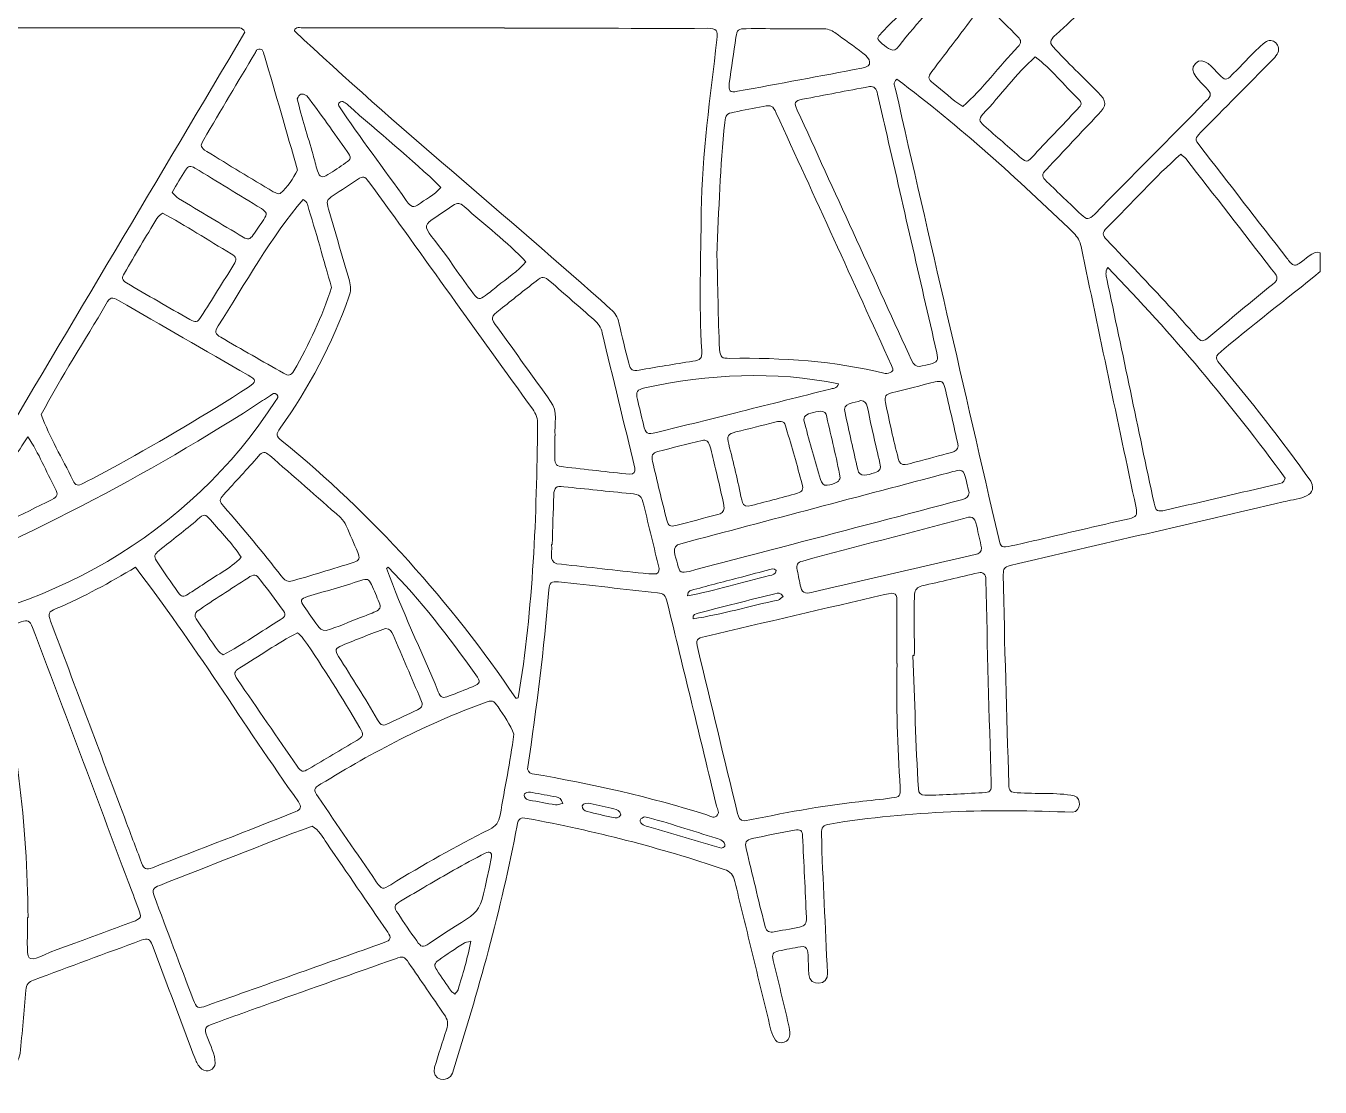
# Model space of a CAD drawing. Header units: centimetres. Extents: x 0 to 244, y -61 to 184.
# Drawn here: x 93.3 to 244, y -61.3 to 62.2 of the extents above; entities that cross this region are included whole.
import ezdxf

# ---------------------------------------------------------------- set-up
doc = ezdxf.new("R2010")
doc.units = ezdxf.units.CM
doc.header["$MEASUREMENT"] = 0
doc.layers.add('Screenshot 2022-06-20 at 21.10.08\xa0Image', color=7, linetype='Continuous', lineweight=0)

msp = doc.modelspace()

# ---------------------------------------------------------------- linework, layer by layer
at = {"layer": 'Screenshot 2022-06-20 at 21.10.08\xa0Image'}
for points, knots in [([(243.97, 33.59), (240.03, 30.36), (235.96, 27.28), (232.09, 23.97), (231.85, 23.71), (231.85, 23.42), (232.06, 23.14), (235.8, 18.59), (239.5, 14), (242.88, 9.18), (243.88, 7.15), (240.94, 7.16), (239.68, 6.78), (229.09, 4.3), (218.48, 1.87), (207.89, -0.63), (207.22, -0.83), (207.09, -0.99), (207.1, -1.65), (207.22, -9.8), (207.51, -17.94), (207.73, -26.09), (207.75, -26.87), (207.94, -27.05), (208.72, -27.07), (210.91, -27.24), (213.22, -27.01), (215.36, -27.43), (216.24, -27.76), (216.14, -29.19), (215.16, -29.35), (205.73, -28.92), (196.24, -29.17), (186.9, -30.71), (186.13, -30.84), (185.91, -31.06), (185.93, -31.87), (186.08, -37.27), (186.42, -42.66), (186.62, -48.06), (186.8, -49.54), (184.54, -49.67), (184.47, -48.24), (184.42, -47.66), (184.42, -47.08), (184.4, -46.5), (184.4, -45.84), (184.44, -44.79), (183.49, -45.01), (182.65, -45.14), (181.81, -45.31), (180.98, -45.49), (180.25, -45.66), (180.15, -45.84), (180.33, -46.59), (180.92, -49.08), (181.53, -51.57), (182.11, -54.06), (182.26, -54.78), (182.5, -55.85), (181.59, -56.12), (181.2, -56.25), (180.82, -56.17), (180.6, -55.85), (180.36, -55.51), (180.16, -55.12), (180.06, -54.72), (179.24, -51.4), (178.45, -48.08), (177.65, -44.77), (177.05, -42.31), (176.43, -39.85), (175.86, -37.39), (175.7, -36.66), (175.34, -36.23), (174.61, -35.99), (167.12, -33.46), (159.48, -31.5), (151.7, -30.06), (150.9, -29.91), (150.68, -30.05), (150.51, -30.89), (148.67, -40.66), (145.97, -50.23), (143, -59.71), (142.5, -60.93), (140.48, -60.57), (140.91, -59.02), (141.36, -57.56), (141.8, -56.1), (142.3, -54.66), (142.54, -53.98), (142.44, -53.44), (142.03, -52.87), (140.65, -50.89), (139.3, -48.89), (137.93, -46.91), (137.38, -46.1), (137.24, -46.07), (136.35, -46.39), (131.5, -48.12), (126.64, -49.84), (121.79, -51.57), (119.58, -52.36), (117.37, -53.15), (115.16, -53.95), (114.15, -54.31), (114.08, -54.49), (114.46, -55.5), (114.78, -56.5), (115.39, -57.47), (115.38, -58.54), (115.32, -59.33), (114.44, -59.73), (113.83, -59.23), (113.51, -58.97), (113.26, -58.58), (113.11, -58.2), (111.41, -53.76), (109.77, -49.29), (108.07, -44.85), (107.77, -44.05), (107.59, -43.95), (106.78, -44.24), (102.6, -45.77), (98.43, -47.34), (94.25, -48.87), (93.68, -49.07), (93.39, -49.39), (93.34, -50.06), (93.16, -52.52), (92.92, -54.98), (92.67, -57.43), (92.6, -58.11), (92.1, -58.99), (91.28, -58.69), (90.23, -58.35), (90.73, -57.06), (90.67, -56.25), (90.69, -55.45), (90.51, -55.31), (89.76, -55.56), (88.95, -55.83), (88.82, -56.04), (88.95, -56.9), (89.06, -57.62), (89.16, -58.35), (89.32, -59.06), (89.64, -60.52), (87.65, -61.33), (87.15, -59.78), (86.45, -54.46), (85.74, -49.15), (84.97, -43.85), (84.86, -43.08), (84.59, -42.92), (83.84, -43.21), (80.48, -44.49), (77.13, -45.79), (73.78, -47.11), (72.96, -47.43), (72.89, -47.68), (73.25, -48.52), (74.01, -50.56), (75.24, -52.48), (75.64, -54.63), (75.69, -55.06), (75.46, -55.4), (75.05, -55.57), (74.14, -55.96), (73.61, -54.94), (73.29, -54.25), (68.41, -42.94), (63.54, -31.62), (58.67, -20.31), (58.4, -19.83), (58.13, -19.72), (57.61, -19.93), (52.64, -22.02), (47.7, -24.2), (42.74, -26.32), (41.75, -26.75), (41.69, -26.87), (41.87, -27.9), (42.34, -30.76), (42.78, -33.62), (42.86, -36.53), (42.87, -38.9), (43.04, -41.29), (42.92, -43.66), (42.79, -44.18), (42.33, -44.55), (41.88, -44.54), (41.24, -44.52), (40.75, -43.72), (40.88, -43.06), (41.17, -37.91), (40.63, -32.83), (39.62, -27.78), (39.42, -26.77), (39.2, -25.76), (38.95, -24.75), (38.74, -23.88), (38.47, -23.76), (37.65, -24.12), (36.3, -24.69), (34.95, -25.26), (33.61, -25.85), (32.72, -26.25), (32.67, -26.4), (33.07, -27.31), (34.72, -31.11), (36.38, -34.92), (38.02, -38.72), (38.18, -39.09), (38.32, -39.46), (38.4, -39.85), (38.64, -40.88), (37.28, -41.57), (36.61, -40.71), (36.4, -40.47), (36.23, -40.17), (36.09, -39.86), (33.33, -33.52), (30.58, -27.16), (27.82, -20.81), (27.46, -20.05), (27.25, -19.95), (26.47, -20.3), (24.13, -21.24), (21.91, -22.54), (19.49, -23.26), (19.04, -23.34), (18.66, -23.15), (18.44, -22.71), (18.01, -21.9), (18.78, -21.28), (19.46, -20.99), (30.05, -16.27), (40.63, -11.55), (51.22, -6.83), (52.13, -6.4), (52.19, -6.19), (51.55, -5.44), (49.65, -3.21), (47.76, -0.96), (45.82, 1.23), (35.26, 13.16), (23.42, 23.94), (10.65, 33.47), (10.31, 33.71), (10, 33.64), (9.76, 33.34), (7.3, 30.04), (4.96, 26.65), (2.54, 23.31), (1.94, 22), (-0.14, 22.69), (0.48, 24.13), (13.34, 42.41), (29.95, 64.73), (42.75, 83.08), (42.78, 83.13), (42.78, 83.18), (42.74, 83.22), (42.74, 83.22), (42.74, 83.22), (42.74, 83.22), (42.7, 83.27), (42.63, 83.28), (42.58, 83.24), (41.82, 82.57), (37.35, 78.16), (36.9, 77.79), (36.26, 77.18), (35.09, 77.9), (35.35, 78.74), (35.45, 79.1), (35.64, 79.47), (35.87, 79.76), (37.65, 82.01), (40.61, 84.17), (42.35, 86.45), (42.9, 87.27), (41.82, 87.64), (41.26, 88.1), (39.46, 87), (37.91, 85.16), (36.21, 83.96), (35.4, 83.5), (34.41, 84.52), (34.91, 85.29), (35.82, 86.58), (37.46, 87.56), (38.55, 88.71), (39.2, 89.37), (39.18, 89.58), (38.41, 90.13), (30.2, 95.96), (21.97, 101.78), (13.76, 107.61), (13.47, 107.82), (13.17, 108.04), (12.92, 108.31), (12.18, 108.97), (12.83, 110.29), (13.87, 109.99), (15.96, 109.1), (17.61, 107.33), (19.61, 106.26), (20.02, 106.66), (19.77, 106.98), (19.68, 107.28), (18.9, 109.84), (18.08, 112.4), (17.31, 114.97), (16.79, 116.69), (16.34, 118.43), (15.85, 120.16), (15.55, 121.25), (15.44, 121.41), (14.26, 121.1), (10.77, 120.3), (7.33, 119.11), (3.79, 118.58), (2.95, 118.53), (2.52, 119.78), (3.18, 120.26), (21.75, 125.72), (40.86, 129.85), (59.6, 134.88), (60.35, 135.06), (60.88, 135.23), (60.63, 136.1), (59.69, 140.02), (58.76, 143.93), (57.81, 147.84), (57.56, 148.84), (57.38, 148.98), (56.36, 148.97), (49.62, 148.88), (42.87, 148.71), (36.13, 148.67), (34.55, 148.56), (34.5, 150.82), (36.02, 150.81), (36.81, 150.85), (37.61, 150.83), (38.4, 150.85), (39.3, 150.87), (39.45, 151.05), (39.41, 151.94), (39.38, 152.64), (39.39, 153.35), (39.38, 154.05), (39.37, 155.33), (39.2, 155.46), (37.92, 155.18), (35.92, 154.74), (33.93, 154.3), (31.94, 153.87), (31.61, 153.8), (31.27, 153.74), (30.94, 153.75), (29.87, 153.73), (29.42, 155.37), (30.49, 155.83), (31.59, 156.25), (32.8, 156.38), (33.94, 156.67), (35.07, 156.92), (35.16, 157.06), (34.91, 158.16), (33.17, 165.91), (31.46, 173.69), (29.7, 181.44), (29.58, 182.19), (29.79, 182.59), (30.36, 182.72), (31.25, 182.93), (31.78, 182.66), (31.97, 181.86), (32.28, 180.52), (32.55, 179.17), (32.85, 177.84), (33.08, 176.85), (33.24, 176.77), (34.25, 176.97), (35, 177.13), (35.75, 177.26), (36.49, 177.42), (37.42, 177.61), (37.54, 177.8), (37.38, 178.72), (37.26, 179.38), (37.23, 180.36), (38.01, 180.49), (38.51, 180.64), (39.03, 180.49), (39.29, 180.04), (40.63, 175.83), (41.23, 171.36), (42.29, 167.06), (42.62, 165.5), (42.59, 165.37), (44.25, 165.75), (46.68, 166.31), (49.13, 166.82), (51.57, 167.35), (52.37, 167.52), (53.06, 167.62), (52.76, 168.59), (52.23, 171.15), (51.38, 173.66), (51.05, 176.25), (51.06, 176.99), (51.47, 177.38), (52.2, 177.35), (62.38, 174.8), (72.69, 172.91), (83.18, 172.21), (83.93, 172.13), (84.39, 172.39), (84.78, 172.98), (86.92, 176.07), (89.12, 179.11), (91.08, 182.31), (92.13, 183.84), (95.68, 182.53), (96.97, 181.73), (105.86, 176.52), (115.19, 172.23), (124.91, 168.79), (125.51, 168.56), (126.27, 168.23), (126.52, 169.05), (127.36, 171.44), (128.17, 173.84), (129.01, 176.22), (129.39, 177.35), (129.33, 177.45), (128.19, 177.87), (126.15, 178.6), (124.11, 179.33), (122.08, 180.08), (121.74, 180.2), (121.4, 180.37), (121.13, 180.59), (120.77, 180.88), (120.62, 181.27), (120.82, 181.74), (121.01, 182.19), (121.36, 182.41), (121.83, 182.35), (124.3, 181.83), (126.61, 180.7), (129.01, 179.92), (130.76, 179.06), (130.08, 180.99), (131.38, 181.43), (132.8, 181.86), (133.04, 180.5), (132.48, 179.48), (131.67, 177.15), (130.85, 174.82), (130.04, 172.48), (129.73, 171.57), (129.86, 171.33), (130.82, 171.23), (142, 170.23), (153.25, 170.28), (164.44, 171.14), (165.26, 171.19), (165.44, 171.4), (165.37, 172.24), (165.29, 173.67), (165.02, 175.09), (165.04, 176.52), (165.07, 177.84), (166.88, 177.93), (167.04, 176.63), (167.33, 173.97), (167.6, 171.3), (167.92, 168.63), (167.94, 168.18), (168.15, 167.49), (168.75, 167.75), (171.27, 168.9), (173.81, 170.03), (176.33, 171.18), (176.87, 171.49), (176.96, 171.73), (176.72, 172.3), (176.44, 172.95), (176.13, 173.58), (175.84, 174.21), (174.79, 176.49), (173.75, 178.76), (172.71, 181.03), (171.69, 182.91), (173.75, 183.57), (174.68, 182.06), (181.43, 167.44), (188.11, 152.78), (194.84, 138.15), (195.2, 137.39), (195.39, 137.28), (196.19, 137.47), (205.06, 139.66), (201.44, 137.34), (200.66, 147.54), (199.86, 154.07), (200.22, 160.65), (201.33, 167.12), (201.38, 167.5), (201.51, 167.91), (201.72, 168.23), (202.17, 168.9), (202.91, 168.9), (203.38, 168.25), (206.46, 157.32), (209.59, 146.31), (214.13, 135.83), (214.38, 135.4), (214.65, 135.28), (215.11, 135.48), (216.46, 136.06), (217.8, 136.66), (219.12, 137.27), (219.75, 137.56), (219.79, 137.79), (219.51, 138.52), (218.48, 141.45), (217.18, 144.3), (216.34, 147.29), (215.99, 148.64), (217.68, 149.19), (218.31, 148.02), (219.45, 145.2), (220.42, 142.3), (221.53, 139.46), (221.88, 138.69), (222.1, 138.59), (222.87, 138.93), (224.75, 139.7), (226.56, 140.69), (228.5, 141.33), (229.12, 141.47), (229.61, 141.25), (229.81, 140.78), (230, 140.35), (229.86, 139.88), (229.38, 139.5), (216.89, 133.63), (204.14, 128.25), (191.57, 122.54), (190.75, 122.17), (190.16, 121.94), (190.66, 120.97), (198.07, 102.67), (207.94, 85.56), (220.29, 70.15), (221.21, 68.99), (221.11, 68.33), (220.02, 67.34), (217.74, 65.31), (215.5, 63.24), (213.25, 61.18), (212.76, 60.76), (212.33, 60.29), (212.9, 59.76), (214.56, 57.92), (216.36, 56.23), (218.1, 54.47), (219.17, 53.4), (219.16, 52.94), (218.14, 51.87), (216.12, 49.75), (214.12, 47.61), (212.12, 45.48), (211.53, 44.85), (211.55, 44.65), (212.18, 44.04), (213.5, 42.77), (214.82, 41.51), (216.14, 40.24), (216.83, 39.59), (217.04, 39.58), (217.73, 40.28), (222.06, 44.67), (226.39, 49.06), (230.72, 53.45), (231.34, 54.09), (231.34, 54.31), (230.71, 54.97), (230.13, 55.68), (228.47, 56.84), (229.45, 57.8), (230.39, 58.82), (231.55, 57.18), (232.22, 56.52), (232.87, 55.84), (233.06, 55.83), (233.7, 56.48), (235, 57.72), (236.16, 59.13), (237.54, 60.27), (238.01, 60.57), (238.45, 60.53), (238.81, 60.21), (239.17, 59.88), (239.25, 59.36), (238.95, 58.88), (238.79, 58.62), (238.58, 58.39), (238.37, 58.18), (235.6, 55.38), (232.83, 52.58), (230.06, 49.78), (229.39, 49.09), (229.38, 48.99), (229.96, 48.24), (233.32, 43.86), (236.72, 39.51), (240.11, 35.14), (240.24, 34.98), (240.36, 34.8), (240.5, 34.64), (240.87, 34.26), (241.09, 34.23), (241.54, 34.54), (242.27, 34.94), (243.08, 36.06), (243.97, 35.79), (243.97, 35.79), (243.97, 33.59), (243.97, 33.59)], [0, 0, 0, 0, 1, 1, 1, 2, 2, 2, 3, 3, 3, 4, 4, 4, 5, 5, 5, 6, 6, 6, 7, 7, 7, 8, 8, 8, 9, 9, 9, 10, 10, 10, 11, 11, 11, 12, 12, 12, 13, 13, 13, 14, 14, 14, 15, 15, 15, 16, 16, 16, 17, 17, 17, 18, 18, 18, 19, 19, 19, 20, 20, 20, 21, 21, 21, 22, 22, 22, 23, 23, 23, 24, 24, 24, 25, 25, 25, 26, 26, 26, 27, 27, 27, 28, 28, 28, 29, 29, 29, 30, 30, 30, 31, 31, 31, 32, 32, 32, 33, 33, 33, 34, 34, 34, 35, 35, 35, 36, 36, 36, 37, 37, 37, 38, 38, 38, 39, 39, 39, 40, 40, 40, 41, 41, 41, 42, 42, 42, 43, 43, 43, 44, 44, 44, 45, 45, 45, 46, 46, 46, 47, 47, 47, 48, 48, 48, 49, 49, 49, 50, 50, 50, 51, 51, 51, 52, 52, 52, 53, 53, 53, 54, 54, 54, 55, 55, 55, 56, 56, 56, 57, 57, 57, 58, 58, 58, 59, 59, 59, 60, 60, 60, 61, 61, 61, 62, 62, 62, 63, 63, 63, 64, 64, 64, 65, 65, 65, 66, 66, 66, 67, 67, 67, 68, 68, 68, 69, 69, 69, 70, 70, 70, 71, 71, 71, 72, 72, 72, 73, 73, 73, 74, 74, 74, 75, 75, 75, 76, 76, 76, 77, 77, 77, 78, 78, 78, 79, 79, 79, 80, 80, 80, 81, 81, 81, 82, 82, 82, 83, 83, 83, 84, 84, 84, 85, 85, 85, 86, 86, 86, 87, 87, 87, 88, 88, 88, 89, 89, 89, 90, 90, 90, 91, 91, 91, 92, 92, 92, 93, 93, 93, 94, 94, 94, 95, 95, 95, 96, 96, 96, 97, 97, 97, 98, 98, 98, 99, 99, 99, 100, 100, 100, 101, 101, 101, 102, 102, 102, 103, 103, 103, 104, 104, 104, 105, 105, 105, 106, 106, 106, 107, 107, 107, 108, 108, 108, 109, 109, 109, 110, 110, 110, 111, 111, 111, 112, 112, 112, 113, 113, 113, 114, 114, 114, 115, 115, 115, 116, 116, 116, 117, 117, 117, 118, 118, 118, 119, 119, 119, 120, 120, 120, 121, 121, 121, 122, 122, 122, 123, 123, 123, 124, 124, 124, 125, 125, 125, 126, 126, 126, 127, 127, 127, 128, 128, 128, 129, 129, 129, 130, 130, 130, 131, 131, 131, 132, 132, 132, 133, 133, 133, 134, 134, 134, 135, 135, 135, 136, 136, 136, 137, 137, 137, 138, 138, 138, 139, 139, 139, 140, 140, 140, 141, 141, 141, 142, 142, 142, 143, 143, 143, 144, 144, 144, 145, 145, 145, 146, 146, 146, 147, 147, 147, 148, 148, 148, 149, 149, 149, 150, 150, 150, 151, 151, 151, 152, 152, 152, 153, 153, 153, 154, 154, 154, 155, 155, 155, 156, 156, 156, 157, 157, 157, 158, 158, 158, 159, 159, 159, 160, 160, 160, 161, 161, 161, 162, 162, 162, 163, 163, 163, 164, 164, 164, 165, 165, 165, 166, 166, 166, 167, 167, 167, 168, 168, 168, 169, 169, 169, 170, 170, 170, 171, 171, 171, 172, 172, 172, 173, 173, 173, 174, 174, 174, 175, 175, 175, 176, 176, 176, 177, 177, 177, 178, 178, 178, 179, 179, 179, 180, 180, 180, 181, 181, 181, 182, 182, 182, 183, 183, 183, 184, 184, 184, 185, 185, 185, 186, 186, 186, 187, 187, 187, 188, 188, 188, 189, 189, 189, 190, 190, 190, 191, 191, 191, 192, 192, 192, 193, 193, 193, 194, 194, 194, 195, 195, 195, 196, 196, 196, 197, 197, 197, 198, 198, 198, 199, 199, 199, 200, 200, 200, 201, 201, 201, 202, 202, 202, 203, 203, 203, 204, 204, 204, 205, 205, 205, 206, 206, 206, 207, 207, 207, 208, 208, 208, 209, 209, 209, 210, 210, 210, 211, 211, 211, 212, 212, 212, 212]), ([(201.69, 67.66), (201.63, 68.25), (201.27, 68.51), (200.93, 68.75), (200.59, 68.99), (200.3, 68.78), (200.05, 68.53), (199.32, 67.79), (198.59, 67.06), (197.86, 66.32), (196.22, 64.69), (194.58, 63.05), (192.95, 61.41), (192.35, 60.81), (192.37, 60.63), (193, 60.11), (193.68, 59.6), (194.31, 58.89), (194.96, 59.86), (197.05, 62.58), (199.53, 65.01), (201.69, 67.66)], [0, 0, 0, 0, 1, 1, 1, 2, 2, 2, 3, 3, 3, 4, 4, 4, 5, 5, 5, 6, 6, 6, 7, 7, 7, 7]), ([(118.84, 61.46), (118.51, 62.13), (118, 61.95), (117.57, 61.95), (104.78, 61.96), (91.99, 61.97), (79.2, 61.95), (78.5, 61.95), (77.91, 62.11), (77.34, 62.53), (75.81, 63.66), (74.26, 64.73), (72.72, 65.83), (71.83, 66.46), (71.46, 66.8), (70.75, 65.65), (63.51, 55.48), (58.74, 48.5), (51.5, 38.33), (50.89, 37.48), (50.92, 37.37), (51.66, 36.65), (60.89, 27.77), (69.54, 18.27), (77.38, 8.14), (78.03, 7.29), (78.93, 5.71), (79.89, 6.14), (83.35, 7.68), (83.58, 7.61), (87.04, 9.13), (87.75, 9.44), (88.25, 9.89), (88.63, 10.56), (98.66, 27.55), (108.8, 44.48), (118.84, 61.46)], [0, 0, 0, 0, 1, 1, 1, 2, 2, 2, 3, 3, 3, 4, 4, 4, 5, 5, 5, 6, 6, 6, 7, 7, 7, 8, 8, 8, 9, 9, 9, 10, 10, 10, 11, 11, 11, 12, 12, 12, 12]), ([(202.37, 52.8), (204.73, 54.87), (206.62, 57.47), (208.8, 59.75), (209.23, 60.23), (209.22, 60.48), (208.78, 60.92), (207.73, 61.98), (206.69, 63.04), (205.63, 64.09), (204.98, 64.75), (204.77, 64.75), (204.2, 64), (202.39, 61.63), (200.58, 59.25), (198.78, 56.87), (198.3, 56.23), (198.32, 56.02), (198.95, 55.5), (200.1, 54.58), (201.13, 53.61), (202.37, 52.8)], [0, 0, 0, 0, 1, 1, 1, 2, 2, 2, 3, 3, 3, 4, 4, 4, 5, 5, 5, 6, 6, 6, 7, 7, 7, 7]), ([(149.04, 61.93), (149.04, 61.94), (149.04, 61.95), (149.04, 61.96), (141.26, 61.96), (133.47, 61.96), (125.69, 61.95), (125.3, 61.95), (124.73, 62.16), (124.59, 61.62), (136.41, 50.52), (149.24, 40.1), (161.39, 29.23), (161.89, 28.79), (162.22, 28.28), (162.37, 27.62), (162.72, 26.05), (163.12, 24.48), (163.51, 22.91), (163.72, 22.08), (163.91, 21.99), (164.73, 22.13), (166.8, 22.48), (168.87, 22.83), (170.95, 23.15), (171.88, 23.29), (172.03, 23.41), (172, 24.38), (171.68, 29.77), (171.89, 35.18), (171.95, 40.57), (172.03, 47.28), (172.99, 53.93), (173.77, 60.58), (173.9, 61.67), (173.74, 61.9), (172.65, 61.91), (164.78, 61.84), (156.91, 61.97), (149.04, 61.93)], [0, 0, 0, 0, 1, 1, 1, 2, 2, 2, 3, 3, 3, 4, 4, 4, 5, 5, 5, 6, 6, 6, 7, 7, 7, 8, 8, 8, 9, 9, 9, 10, 10, 10, 11, 11, 11, 12, 12, 12, 13, 13, 13, 13]), ([(181.66, 61.85), (181.66, 61.85), (181.66, 61.86), (181.66, 61.86), (180.17, 61.86), (178.67, 61.87), (177.18, 61.86), (176.25, 61.86), (176.11, 61.75), (175.98, 60.86), (175.71, 59.08), (175.46, 57.3), (175.21, 55.53), (175.08, 54.61), (175.29, 54.4), (176.17, 54.57), (180.99, 55.46), (185.81, 56.36), (190.63, 57.26), (192.02, 57.48), (191.63, 58.39), (190.76, 59.03), (189.68, 59.83), (188.59, 60.61), (187.5, 61.4), (187.07, 61.71), (186.6, 61.86), (186.05, 61.85), (184.59, 61.83), (183.13, 61.85), (181.66, 61.85)], [0, 0, 0, 0, 1, 1, 1, 2, 2, 2, 3, 3, 3, 4, 4, 4, 5, 5, 5, 6, 6, 6, 7, 7, 7, 8, 8, 8, 9, 9, 9, 10, 10, 10, 10]), ([(124.95, 45.4), (123.7, 49.86), (122.41, 54.28), (121.11, 58.72), (121.04, 58.95), (120.99, 59.21), (120.84, 59.39), (120.75, 59.49), (120.48, 59.5), (120.32, 59.45), (120.21, 59.42), (120.14, 59.22), (120.06, 59.09), (118.05, 55.72), (116.04, 52.34), (114.04, 48.96), (113.6, 48.23), (113.66, 48.03), (114.4, 47.57), (116.97, 46), (119.54, 44.41), (122.14, 42.88), (122.37, 42.74), (122.82, 42.58), (122.95, 42.69), (123.85, 43.43), (124.44, 44.41), (124.95, 45.4)], [0, 0, 0, 0, 1, 1, 1, 2, 2, 2, 3, 3, 3, 4, 4, 4, 5, 5, 5, 6, 6, 6, 7, 7, 7, 8, 8, 8, 9, 9, 9, 9]), ([(210.82, 58.58), (208.57, 56.61), (206.79, 54.1), (204.73, 51.91), (204.24, 51.34), (204.26, 51.13), (204.84, 50.61), (206.29, 49.31), (207.76, 48.03), (209.23, 46.76), (209.74, 46.32), (209.91, 46.34), (210.39, 46.84), (212.14, 48.74), (213.94, 50.6), (215.72, 52.48), (216.25, 53.04), (216.28, 53.23), (215.82, 53.71), (214.13, 55.31), (212.68, 57.17), (210.82, 58.58)], [0, 0, 0, 0, 1, 1, 1, 2, 2, 2, 3, 3, 3, 4, 4, 4, 5, 5, 5, 6, 6, 6, 7, 7, 7, 7]), ([(194.72, 55.98), (194.19, 55.57), (194.48, 55.16), (194.55, 54.81), (198.53, 37.38), (202.55, 19.95), (206.56, 2.53), (206.81, 1.48), (206.94, 1.4), (208.01, 1.65), (209.71, 2.04), (211.4, 2.43), (213.09, 2.83), (215.97, 3.49), (218.85, 4.16), (221.73, 4.83), (222.59, 5.03), (222.72, 5.23), (222.55, 6.1), (220.39, 16.23), (218.27, 26.36), (216.15, 36.5), (216.02, 37.13), (215.74, 37.63), (215.29, 38.07), (208.75, 44.4), (202, 50.51), (194.72, 55.98)], [0, 0, 0, 0, 1, 1, 1, 2, 2, 2, 3, 3, 3, 4, 4, 4, 5, 5, 5, 6, 6, 6, 7, 7, 7, 8, 8, 8, 9, 9, 9, 9]), ([(124.92, 53.69), (125.48, 51.46), (126.15, 49.37), (126.77, 47.16), (126.94, 46.55), (127.09, 45.93), (127.29, 45.32), (127.54, 44.55), (127.82, 44.46), (128.49, 44.88), (129.19, 45.31), (129.88, 45.76), (130.55, 46.23), (131.22, 46.69), (131.24, 46.87), (130.75, 47.56), (129.17, 49.71), (127.67, 51.96), (126.04, 54.06), (125.41, 54.41), (125.2, 54.28), (124.92, 53.69)], [0, 0, 0, 0, 1, 1, 1, 2, 2, 2, 3, 3, 3, 4, 4, 4, 5, 5, 5, 6, 6, 6, 7, 7, 7, 7]), ([(191.52, 55.12), (188.92, 54.63), (186.32, 54.15), (183.72, 53.64), (182.8, 53.46), (182.72, 53.25), (183.11, 52.39), (187.45, 42.92), (191.79, 33.44), (196.1, 23.96), (196.94, 22.09), (197.03, 22.49), (198.58, 22.83), (199.43, 23.02), (199.56, 23.28), (199.36, 24.14), (197.37, 32.84), (195.37, 41.53), (193.38, 50.23), (193.08, 51.56), (192.78, 52.9), (192.47, 54.23), (192.3, 54.96), (192.09, 55.14), (191.52, 55.12)], [0, 0, 0, 0, 1, 1, 1, 2, 2, 2, 3, 3, 3, 4, 4, 4, 5, 5, 5, 6, 6, 6, 7, 7, 7, 8, 8, 8, 8]), ([(141.64, 43.39), (138.22, 46.77), (134.41, 49.74), (130.84, 52.97), (130.56, 53.19), (130.18, 53.57), (129.84, 53.28), (129.75, 53.19), (129.71, 52.99), (129.75, 52.88), (132.26, 49.15), (135.01, 45.56), (137.61, 41.88), (137.9, 41.43), (138.34, 40.87), (138.91, 41.31), (139.83, 42.03), (140.89, 42.45), (141.64, 43.39)], [0, 0, 0, 0, 1, 1, 1, 2, 2, 2, 3, 3, 3, 4, 4, 4, 5, 5, 5, 6, 6, 6, 6]), ([(173.76, 35.48), (173.88, 32.11), (173.9, 28.19), (174.08, 24.54), (174.2, 23.55), (174.3, 23.5), (175.29, 23.49), (181.36, 23.58), (187.43, 23.18), (193.35, 21.74), (193.58, 21.7), (193.9, 21.78), (194.1, 21.92), (194.37, 22.12), (194.21, 22.42), (194.09, 22.67), (189.61, 32.46), (185.15, 42.26), (180.67, 52.04), (180.27, 52.9), (180.11, 52.98), (179.17, 52.82), (178.03, 52.61), (176.9, 52.39), (175.76, 52.15), (174.88, 51.97), (174.77, 51.83), (174.69, 50.95), (174.12, 45.71), (174.01, 40.95), (173.76, 35.48)], [0, 0, 0, 0, 1, 1, 1, 2, 2, 2, 3, 3, 3, 4, 4, 4, 5, 5, 5, 6, 6, 6, 7, 7, 7, 8, 8, 8, 9, 9, 9, 10, 10, 10, 10]), ([(227.74, 47.24), (224.71, 44.58), (222.04, 41.54), (219.17, 38.71), (218.56, 38.08), (218.57, 37.9), (219.16, 37.27), (221.58, 34.73), (223.98, 32.18), (226.37, 29.62), (227.45, 28.46), (228.48, 27.25), (229.54, 26.07), (230.16, 25.38), (230.31, 25.37), (231.03, 25.97), (233.46, 28.06), (235.96, 30.06), (238.42, 32.1), (239.36, 32.74), (238.87, 33.16), (238.31, 33.88), (234.98, 38.17), (231.68, 42.47), (228.34, 46.74), (228.19, 46.92), (227.98, 47.05), (227.74, 47.24)], [0, 0, 0, 0, 1, 1, 1, 2, 2, 2, 3, 3, 3, 4, 4, 4, 5, 5, 5, 6, 6, 6, 7, 7, 7, 8, 8, 8, 9, 9, 9, 9]), ([(110.37, 42.79), (110.67, 42.51), (110.85, 42.26), (111.1, 42.11), (113.6, 40.6), (116.12, 39.1), (118.64, 37.6), (119.18, 37.28), (119.42, 37.33), (119.8, 37.85), (120.23, 38.44), (120.64, 39.05), (121.04, 39.66), (121.44, 40.29), (121.41, 40.51), (120.75, 40.92), (118.18, 42.5), (115.6, 44.07), (113.02, 45.64), (112.51, 45.94), (112.26, 45.89), (111.94, 45.4), (111.41, 44.58), (110.93, 43.73), (110.37, 42.79)], [0, 0, 0, 0, 1, 1, 1, 2, 2, 2, 3, 3, 3, 4, 4, 4, 5, 5, 5, 6, 6, 6, 7, 7, 7, 8, 8, 8, 8]), ([(150.36, -16.06), (150.46, -16.05), (150.55, -16.04), (150.64, -16.03), (152.41, -5.55), (152.78, 5.16), (152.9, 15.78), (152.92, 16.46), (152.73, 17.02), (152.34, 17.57), (145.94, 26.38), (139.65, 35.27), (133.24, 44.08), (132.79, 44.69), (132.6, 44.72), (131.95, 44.31), (131, 43.7), (130.06, 43.08), (129.12, 42.45), (128.34, 41.93), (128.31, 41.78), (128.58, 40.85), (129.39, 38.08), (130.18, 35.29), (131, 32.52), (131.19, 31.87), (131.18, 31.27), (130.95, 30.64), (128.99, 25.21), (126.31, 20.06), (122.95, 15.37), (122.41, 14.62), (122.43, 14.48), (123.15, 13.87), (133.69, 5.35), (142.77, -4.85), (150.36, -16.06)], [0, 0, 0, 0, 1, 1, 1, 2, 2, 2, 3, 3, 3, 4, 4, 4, 5, 5, 5, 6, 6, 6, 7, 7, 7, 8, 8, 8, 9, 9, 9, 10, 10, 10, 11, 11, 11, 12, 12, 12, 12]), ([(128.91, 31.74), (128.01, 34.98), (127.09, 38.2), (126.11, 41.42), (126.04, 41.64), (125.82, 41.89), (125.61, 41.97), (121.92, 37.72), (118.82, 32.08), (115.72, 27.26), (115.29, 26.56), (115.34, 26.36), (116.03, 25.94), (118.46, 24.53), (120.9, 23.15), (123.33, 21.76), (123.95, 21.41), (124.15, 21.47), (124.54, 22.03), (126.27, 25.12), (127.84, 28.36), (128.91, 31.74)], [0, 0, 0, 0, 1, 1, 1, 2, 2, 2, 3, 3, 3, 4, 4, 4, 5, 5, 5, 6, 6, 6, 7, 7, 7, 7]), ([(151.55, 34.73), (149.34, 37.08), (146.73, 38.99), (144.36, 41.17), (143.85, 41.61), (143.59, 41.63), (143.05, 41.27), (138.49, 38.14), (139.4, 39.85), (143.19, 34.1), (143.93, 33.06), (144.68, 32.02), (145.44, 30.99), (145.94, 30.3), (146.17, 30.28), (146.85, 30.81), (147.31, 31.16), (147.76, 31.52), (148.21, 31.88), (149.33, 32.84), (150.6, 33.58), (151.55, 34.73)], [0, 0, 0, 0, 1, 1, 1, 2, 2, 2, 3, 3, 3, 4, 4, 4, 5, 5, 5, 6, 6, 6, 7, 7, 7, 7]), ([(109.23, 40.4), (109.01, 40.19), (108.75, 40.02), (108.6, 39.77), (107.31, 37.67), (106.07, 35.54), (104.81, 33.41), (104.48, 32.85), (104.53, 32.63), (105.05, 32.27), (107.49, 30.84), (109.96, 29.43), (112.42, 28.02), (113.11, 27.62), (113.31, 27.66), (113.75, 28.35), (115.03, 30.36), (116.29, 32.38), (117.54, 34.4), (117.93, 35.03), (117.87, 35.28), (117.24, 35.67), (114.55, 37.23), (111.98, 38.94), (109.23, 40.4)], [0, 0, 0, 0, 1, 1, 1, 2, 2, 2, 3, 3, 3, 4, 4, 4, 5, 5, 5, 6, 6, 6, 7, 7, 7, 8, 8, 8, 8]), ([(219.26, 34.07), (218.92, 33.5), (219.06, 33.12), (219.14, 32.75), (220.98, 24.05), (222.79, 15.34), (224.64, 6.64), (224.84, 5.7), (225.03, 5.6), (225.98, 5.82), (230.31, 6.83), (234.64, 7.83), (238.98, 8.84), (239.37, 8.93), (239.78, 8.97), (239.9, 9.55), (233.64, 18.13), (226.79, 26.29), (219.26, 34.07)], [0, 0, 0, 0, 1, 1, 1, 2, 2, 2, 3, 3, 3, 4, 4, 4, 5, 5, 5, 6, 6, 6, 6]), ([(154.94, 14.49), (154.93, 14.49), (154.92, 14.49), (154.91, 14.49), (154.91, 13.63), (154.9, 12.78), (154.91, 11.92), (154.92, 11.1), (155.07, 10.94), (155.92, 10.85), (158.49, 10.57), (161.07, 10.27), (163.64, 10), (164.1, 10.01), (164.29, 10.26), (164.21, 10.72), (162.96, 15.97), (161.67, 21.21), (160.42, 26.46), (160.28, 27.09), (159.96, 27.56), (159.48, 27.98), (157.77, 29.45), (156.08, 30.95), (154.38, 32.43), (153.66, 33.06), (153.47, 33.07), (152.72, 32.49), (151.33, 31.39), (149.95, 30.29), (148.56, 29.19), (147.37, 28.26), (147.38, 28.26), (148.27, 27.03), (150.33, 24.18), (152.37, 21.32), (154.42, 18.48), (155.3, 17.34), (154.82, 15.82), (154.94, 14.49)], [0, 0, 0, 0, 1, 1, 1, 2, 2, 2, 3, 3, 3, 4, 4, 4, 5, 5, 5, 6, 6, 6, 7, 7, 7, 8, 8, 8, 9, 9, 9, 10, 10, 10, 11, 11, 11, 12, 12, 12, 13, 13, 13, 13]), ([(95.14, 16.94), (96.09, 14.29), (97.61, 11.87), (98.8, 9.31), (99.13, 8.65), (99.39, 8.6), (100.05, 8.95), (101.4, 9.66), (102.74, 10.38), (104.08, 11.11), (109.24, 13.94), (114.3, 16.95), (119.24, 20.14), (120.22, 20.78), (120.21, 20.97), (119.2, 21.55), (114.18, 24.44), (109.16, 27.33), (104.14, 30.22), (103.35, 30.67), (103.15, 30.62), (102.68, 29.83), (100.21, 25.52), (97.44, 21.34), (95.14, 16.94)], [0, 0, 0, 0, 1, 1, 1, 2, 2, 2, 3, 3, 3, 4, 4, 4, 5, 5, 5, 6, 6, 6, 7, 7, 7, 8, 8, 8, 8]), ([(187.92, 20.52), (180.55, 22.06), (172.72, 21.66), (165.37, 20.05), (164.45, 19.84), (164.31, 19.62), (164.52, 18.71), (164.75, 17.73), (164.99, 16.76), (165.22, 15.78), (165.48, 14.69), (165.65, 14.58), (166.73, 14.85), (170.01, 15.67), (173.29, 16.49), (176.57, 17.31), (180.03, 18.18), (183.48, 19.03), (186.94, 19.92), (187.26, 20), (187.7, 19.92), (187.92, 20.52)], [0, 0, 0, 0, 1, 1, 1, 2, 2, 2, 3, 3, 3, 4, 4, 4, 5, 5, 5, 6, 6, 6, 7, 7, 7, 7]), ([(201.84, 13.29), (201.37, 15.57), (200.82, 17.83), (200.3, 20.09), (200.14, 20.78), (199.87, 20.92), (199.15, 20.74), (197.46, 20.33), (195.78, 19.9), (194.1, 19.47), (193.41, 19.29), (193.27, 19.07), (193.4, 18.34), (193.81, 16.16), (194.33, 14), (194.87, 11.84), (195.05, 10.63), (196.17, 11.28), (196.96, 11.44), (198.34, 11.8), (199.72, 12.18), (201.1, 12.54), (201.52, 12.65), (201.83, 12.84), (201.84, 13.29)], [0, 0, 0, 0, 1, 1, 1, 2, 2, 2, 3, 3, 3, 4, 4, 4, 5, 5, 5, 6, 6, 6, 7, 7, 7, 8, 8, 8, 8]), ([(76.95, -8.32), (95.38, -6.74), (112.38, 2.95), (122.44, 18.58), (122.58, 18.79), (122.84, 19.02), (122.55, 19.3), (122.26, 19.56), (122.04, 19.3), (121.82, 19.16), (121.2, 18.77), (120.59, 18.36), (119.97, 17.97), (105.98, 8.95), (91.2, 1.48), (75.71, -4.6), (75.32, -4.81), (75.14, -5.12), (75.32, -5.58), (75.59, -6.26), (75.84, -6.95), (76.1, -7.63), (76.26, -8.04), (76.54, -8.28), (76.95, -8.32)], [0, 0, 0, 0, 1, 1, 1, 2, 2, 2, 3, 3, 3, 4, 4, 4, 5, 5, 5, 6, 6, 6, 7, 7, 7, 8, 8, 8, 8]), ([(190.51, 18.57), (189.77, 18.31), (188.29, 18.32), (188.68, 17.15), (189.16, 14.96), (189.65, 12.76), (190.15, 10.57), (190.31, 9.51), (191.38, 9.96), (192.09, 10.15), (192.75, 10.36), (192.89, 10.6), (192.73, 11.3), (192.23, 13.49), (191.7, 15.68), (191.27, 17.88), (191.18, 18.29), (190.98, 18.54), (190.51, 18.57)], [0, 0, 0, 0, 1, 1, 1, 2, 2, 2, 3, 3, 3, 4, 4, 4, 5, 5, 5, 6, 6, 6, 6]), ([(188.12, 9.58), (187.68, 11.97), (187.08, 14.28), (186.55, 16.65), (186.43, 17.7), (185.44, 17.3), (184.71, 17.1), (183.9, 16.87), (183.77, 16.65), (183.99, 15.85), (184.59, 13.69), (185.21, 11.53), (185.84, 9.37), (185.95, 8.99), (186.16, 8.66), (186.59, 8.71), (187, 8.77), (187.42, 8.92), (187.79, 9.11), (187.97, 9.2), (188.05, 9.47), (188.12, 9.58)], [0, 0, 0, 0, 1, 1, 1, 2, 2, 2, 3, 3, 3, 4, 4, 4, 5, 5, 5, 6, 6, 6, 7, 7, 7, 7]), ([(177.41, 6.28), (179.34, 6.74), (181.25, 7.28), (183.16, 7.79), (183.72, 7.95), (183.86, 8.27), (183.7, 8.86), (183.09, 11.02), (182.48, 13.19), (181.84, 15.35), (181.59, 16.2), (181.41, 16.28), (180.49, 16.05), (178.99, 15.67), (177.48, 15.29), (175.98, 14.92), (175.02, 14.68), (174.91, 14.48), (175.15, 13.49), (175.68, 11.34), (176.22, 9.18), (176.65, 7.01), (176.74, 6.59), (176.92, 6.25), (177.41, 6.28)], [0, 0, 0, 0, 1, 1, 1, 2, 2, 2, 3, 3, 3, 4, 4, 4, 5, 5, 5, 6, 6, 6, 7, 7, 7, 8, 8, 8, 8]), ([(93.56, 14.35), (92.3, 12.5), (91.36, 10.73), (90.22, 8.85), (89.82, 8.16), (89.3, 7.69), (88.56, 7.36), (83.68, 5.21), (78.79, 3.06), (73.93, 0.85), (73.03, 0.43), (72.96, 0.28), (73.33, -0.61), (73.48, -0.97), (73.63, -1.34), (73.79, -1.7), (74.19, -2.66), (74.33, -2.72), (75.3, -2.35), (82.45, 0.45), (89.48, 3.57), (96.34, 7.04), (97.07, 7.41), (97.13, 7.64), (96.77, 8.34), (95.66, 10.38), (94.91, 12.42), (93.56, 14.35)], [0, 0, 0, 0, 1, 1, 1, 2, 2, 2, 3, 3, 3, 4, 4, 4, 5, 5, 5, 6, 6, 6, 7, 7, 7, 8, 8, 8, 9, 9, 9, 9]), ([(174.63, 6.05), (174.35, 7.6), (173.96, 9.1), (173.62, 10.62), (173.41, 11.51), (173.2, 12.41), (172.95, 13.29), (172.79, 13.86), (172.52, 14.05), (172.04, 13.93), (170.32, 13.52), (168.6, 13.09), (166.9, 12.64), (166.24, 12.47), (166.12, 12.19), (166.28, 11.47), (166.82, 9.19), (167.35, 6.91), (167.94, 4.64), (168.11, 3.98), (168.33, 3.86), (169, 4.04), (170.62, 4.45), (172.24, 4.89), (173.86, 5.31), (174.29, 5.42), (174.59, 5.61), (174.63, 6.05)], [0, 0, 0, 0, 1, 1, 1, 2, 2, 2, 3, 3, 3, 4, 4, 4, 5, 5, 5, 6, 6, 6, 7, 7, 7, 8, 8, 8, 9, 9, 9, 9]), ([(124.04, -2.48), (126.56, -1.83), (129.05, -1), (131.54, -0.25), (132.16, -0.06), (132.24, 0.26), (131.97, 0.9), (131.54, 1.93), (131.1, 2.97), (130.62, 3.99), (130.46, 4.34), (130.24, 4.71), (129.96, 4.96), (127.22, 7.39), (124.48, 9.8), (121.72, 12.19), (121.14, 12.7), (120.91, 12.64), (120.42, 12.1), (119.08, 10.61), (117.73, 9.12), (116.38, 7.63), (115.83, 7.02), (115.83, 6.89), (116.38, 6.25), (118.67, 3.61), (120.93, 0.93), (123.07, -1.84), (123.32, -2.16), (123.57, -2.46), (124.04, -2.48)], [0, 0, 0, 0, 1, 1, 1, 2, 2, 2, 3, 3, 3, 4, 4, 4, 5, 5, 5, 6, 6, 6, 7, 7, 7, 8, 8, 8, 9, 9, 9, 10, 10, 10, 10]), ([(203.11, 7.88), (202.94, 8.57), (202.79, 9.29), (202.58, 9.99), (202.46, 10.39), (202.15, 10.55), (201.72, 10.43), (201.4, 10.34), (201.07, 10.26), (200.75, 10.18), (190.36, 7.42), (179.96, 4.69), (169.57, 1.91), (168.25, 1.68), (169.02, 0.4), (169.17, -0.44), (169.43, -1.46), (169.58, -1.55), (170.56, -1.3), (174.53, -0.26), (178.51, 0.79), (182.49, 1.83), (189.12, 3.57), (195.75, 5.31), (202.38, 7.06), (202.79, 7.17), (203.11, 7.37), (203.11, 7.88)], [0, 0, 0, 0, 1, 1, 1, 2, 2, 2, 3, 3, 3, 4, 4, 4, 5, 5, 5, 6, 6, 6, 7, 7, 7, 8, 8, 8, 9, 9, 9, 9]), ([(154.59, 1.81), (154.57, 1.81), (154.55, 1.81), (154.53, 1.81), (154.62, 0.63), (154.04, -0.46), (155.67, -0.48), (158.84, -0.82), (162.01, -1.18), (165.19, -1.53), (165.61, -1.58), (166.04, -1.6), (166.47, -1.61), (166.89, -1.62), (167.08, -1.39), (167.03, -0.98), (166.46, 1.48), (165.85, 3.93), (165.26, 6.39), (164.98, 7.54), (164.86, 7.63), (163.68, 7.75), (161.1, 8.01), (158.53, 8.28), (155.96, 8.55), (155.03, 8.65), (154.82, 8.48), (154.78, 7.56), (154.72, 5.64), (154.66, 3.73), (154.59, 1.81)], [0, 0, 0, 0, 1, 1, 1, 2, 2, 2, 3, 3, 3, 4, 4, 4, 5, 5, 5, 6, 6, 6, 7, 7, 7, 8, 8, 8, 9, 9, 9, 10, 10, 10, 10]), ([(118.41, 0.33), (117.4, 1.95), (116.03, 3.23), (114.83, 4.7), (114.21, 5.4), (114.06, 5.38), (113.34, 4.75), (111.91, 3.48), (110.36, 2.35), (108.87, 1.13), (108.3, 0.67), (108.21, 0.44), (108.56, -0.08), (109.38, -1.33), (110.22, -2.56), (111.08, -3.77), (111.43, -4.28), (111.68, -4.3), (112.24, -3.95), (112.78, -3.61), (113.31, -3.25), (113.85, -2.9), (115.35, -1.81), (117.12, -1.03), (118.41, 0.33)], [0, 0, 0, 0, 1, 1, 1, 2, 2, 2, 3, 3, 3, 4, 4, 4, 5, 5, 5, 6, 6, 6, 7, 7, 7, 8, 8, 8, 8]), ([(204.57, 1.43), (204.38, 2.27), (204.19, 3.1), (204.01, 3.94), (203.74, 5.21), (203.32, 5.13), (202.5, 4.84), (196.25, 3.2), (190, 1.58), (183.76, -0.1), (183.11, -0.29), (183, -0.49), (183.12, -1.17), (183.25, -1.83), (183.38, -2.49), (183.53, -3.14), (183.66, -4), (184.36, -3.87), (185.04, -3.7), (191.3, -2.25), (197.57, -0.81), (203.83, 0.66), (204.23, 0.76), (204.58, 0.94), (204.57, 1.43)], [0, 0, 0, 0, 1, 1, 1, 2, 2, 2, 3, 3, 3, 4, 4, 4, 5, 5, 5, 6, 6, 6, 7, 7, 7, 8, 8, 8, 8]), ([(106.11, -0.83), (103.1, -2.6), (100.11, -4.3), (96.87, -5.63), (95.99, -6.01), (95.89, -6.2), (96.22, -7.09), (99.08, -14.7), (101.95, -22.32), (104.82, -29.93), (105.48, -31.7), (106.14, -33.47), (106.82, -35.23), (107.11, -35.98), (107.36, -36.08), (108.07, -35.81), (113.62, -33.62), (119.2, -31.49), (124.75, -29.27), (125.38, -28.99), (125.44, -28.73), (125.08, -28.14), (118.67, -19.12), (112.83, -9.59), (106.11, -0.83)], [0, 0, 0, 0, 1, 1, 1, 2, 2, 2, 3, 3, 3, 4, 4, 4, 5, 5, 5, 6, 6, 6, 7, 7, 7, 8, 8, 8, 8]), ([(135.52, -0.83), (135.46, -0.87), (135.39, -0.91), (135.32, -0.95), (137.07, -5.83), (139.35, -10.52), (141.34, -15.31), (141.66, -16.03), (141.86, -16.11), (142.61, -15.81), (143.52, -15.46), (144.43, -15.1), (145.33, -14.73), (146.25, -14.35), (146.31, -14.14), (145.73, -13.33), (142.56, -8.99), (139.32, -4.64), (135.52, -0.83)], [0, 0, 0, 0, 1, 1, 1, 2, 2, 2, 3, 3, 3, 4, 4, 4, 5, 5, 5, 6, 6, 6, 6]), ([(170.36, -4.14), (173.59, -3.55), (176.69, -2.55), (179.89, -1.8), (180.23, -1.71), (180.63, -1.69), (180.67, -1.19), (180.43, -0.92), (180.16, -1.04), (179.91, -1.1), (178.82, -1.39), (177.73, -1.67), (176.64, -1.96), (174.78, -2.45), (172.92, -2.93), (171.07, -3.43), (170.77, -3.51), (170.37, -3.49), (170.36, -4.14)], [0, 0, 0, 0, 1, 1, 1, 2, 2, 2, 3, 3, 3, 4, 4, 4, 5, 5, 5, 6, 6, 6, 6]), ([(196.74, -11.1), (196.68, -11.1), (196.62, -11.1), (196.57, -11.1), (196.8, -16.28), (196.89, -21.46), (197.22, -26.63), (197.25, -27.11), (197.51, -27.35), (197.98, -27.37), (200.2, -27.34), (202.43, -27.17), (204.65, -27.08), (205.61, -27.04), (205.73, -26.91), (205.7, -25.91), (205.43, -18.05), (205.23, -10.18), (205.08, -2.31), (205.06, -1.62), (204.77, -1.34), (204.2, -1.47), (202, -1.97), (199.81, -2.5), (197.61, -3), (197.08, -3.12), (196.84, -3.46), (196.77, -3.96), (196.67, -6.33), (196.77, -8.72), (196.74, -11.1)], [0, 0, 0, 0, 1, 1, 1, 2, 2, 2, 3, 3, 3, 4, 4, 4, 5, 5, 5, 6, 6, 6, 7, 7, 7, 8, 8, 8, 9, 9, 9, 10, 10, 10, 10]), ([(116.3, -11.02), (118.62, -9.81), (120.72, -8.29), (122.96, -6.94), (123.6, -6.54), (123.64, -6.3), (123.19, -5.69), (122.36, -4.56), (121.52, -3.44), (120.66, -2.34), (120.09, -1.6), (119.94, -1.58), (119.16, -2.08), (117.21, -3.37), (115.21, -4.6), (113.29, -5.94), (113.01, -6.2), (112.92, -6.49), (113.16, -6.83), (114.02, -8.08), (114.87, -9.34), (115.75, -10.59), (115.88, -10.77), (116.11, -10.88), (116.3, -11.02)], [0, 0, 0, 0, 1, 1, 1, 2, 2, 2, 3, 3, 3, 4, 4, 4, 5, 5, 5, 6, 6, 6, 7, 7, 7, 8, 8, 8, 8]), ([(128.29, -8.2), (129.61, -7.78), (130.98, -7.18), (132.29, -6.69), (132.89, -6.46), (133.49, -6.23), (134.07, -5.97), (134.59, -5.73), (134.67, -5.49), (134.46, -4.94), (134.18, -4.23), (133.88, -3.53), (133.56, -2.84), (133.26, -2.19), (133.04, -2.12), (132.33, -2.36), (130.29, -3.07), (128.19, -3.6), (126.12, -4.24), (125.32, -4.48), (125.24, -4.7), (125.72, -5.39), (126.24, -6.14), (126.78, -6.88), (127.31, -7.63), (127.52, -7.93), (127.75, -8.22), (128.29, -8.2)], [0, 0, 0, 0, 1, 1, 1, 2, 2, 2, 3, 3, 3, 4, 4, 4, 5, 5, 5, 6, 6, 6, 7, 7, 7, 8, 8, 8, 9, 9, 9, 9]), ([(151.76, -24.04), (151.66, -24.48), (151.87, -24.74), (152.26, -24.86), (159.15, -26.02), (165.95, -27.54), (172.61, -29.65), (172.97, -29.76), (173.35, -30.1), (173.72, -29.79), (174.17, -29.43), (173.81, -28.98), (173.72, -28.6), (171.83, -20.69), (169.9, -12.79), (167.98, -4.89), (167.79, -4.08), (167.57, -3.88), (166.85, -3.8), (163.01, -3.37), (159.16, -2.95), (155.32, -2.53), (154.5, -2.44), (154.28, -2.64), (154.21, -3.46), (153.66, -10.35), (152.78, -17.21), (151.76, -24.04)], [0, 0, 0, 0, 1, 1, 1, 2, 2, 2, 3, 3, 3, 4, 4, 4, 5, 5, 5, 6, 6, 6, 7, 7, 7, 8, 8, 8, 9, 9, 9, 9]), ([(171.02, -6.83), (174.31, -6.31), (177.6, -5.34), (180.89, -4.65), (181.1, -4.6), (181.27, -4.36), (181.46, -4.22), (181.17, -3.74), (180.87, -3.8), (180.52, -3.9), (179.22, -4.24), (177.92, -4.55), (176.62, -4.88), (174.94, -5.31), (173.26, -5.74), (171.58, -6.16), (171.26, -6.25), (170.92, -6.31), (171.02, -6.83)], [0, 0, 0, 0, 1, 1, 1, 2, 2, 2, 3, 3, 3, 4, 4, 4, 5, 5, 5, 6, 6, 6, 6]), ([(194.73, -12.02), (194.72, -12.02), (194.71, -12.02), (194.7, -12.02), (194.7, -9.74), (194.68, -7.45), (194.71, -5.16), (194.73, -3.77), (194.65, -3.69), (193.26, -4.01), (186.32, -5.63), (179.38, -7.25), (172.44, -8.87), (171.37, -9.12), (171.29, -9.24), (171.55, -10.3), (173.08, -16.7), (174.63, -23.1), (176.18, -29.49), (176.28, -29.94), (176.42, -30.33), (176.96, -30.35), (181.38, -29.48), (185.8, -28.59), (190.28, -28.11), (191.55, -27.97), (192.83, -27.85), (194.1, -27.68), (195.1, -27.55), (195.15, -27.46), (195.1, -26.47), (194.76, -21.66), (194.65, -16.84), (194.73, -12.02)], [0, 0, 0, 0, 1, 1, 1, 2, 2, 2, 3, 3, 3, 4, 4, 4, 5, 5, 5, 6, 6, 6, 7, 7, 7, 8, 8, 8, 9, 9, 9, 10, 10, 10, 11, 11, 11, 11]), ([(93.6, -41.59), (93.58, -41.6), (93.56, -41.6), (93.54, -41.6), (93.57, -48.33), (92.7, -46.62), (99.06, -44.59), (101.29, -43.76), (103.52, -42.93), (105.74, -42.1), (106.81, -41.7), (106.84, -41.61), (106.45, -40.58), (106.06, -39.52), (105.66, -38.47), (105.27, -37.41), (101.53, -27.55), (97.88, -17.66), (94.1, -7.82), (93.79, -7.02), (93.59, -6.94), (92.79, -7.19), (91.95, -7.46), (91.1, -7.72), (90.26, -8), (89.35, -8.3), (89.28, -8.44), (89.53, -9.41), (92.22, -19.93), (93.51, -30.74), (93.6, -41.59)], [0, 0, 0, 0, 1, 1, 1, 2, 2, 2, 3, 3, 3, 4, 4, 4, 5, 5, 5, 6, 6, 6, 7, 7, 7, 8, 8, 8, 9, 9, 9, 10, 10, 10, 10]), ([(124.95, -8.45), (122.61, -9.67), (120.49, -11.18), (118.23, -12.55), (117.55, -12.98), (117.52, -13.21), (117.98, -13.89), (120.29, -17.26), (122.6, -20.62), (124.92, -23.99), (125.39, -24.67), (125.58, -24.7), (126.27, -24.29), (128.13, -23.19), (129.99, -22.08), (131.85, -20.98), (132.64, -20.52), (132.7, -20.34), (132.22, -19.53), (130.16, -16.01), (128, -12.54), (125.67, -9.18), (125.48, -8.9), (125.19, -8.69), (124.95, -8.45)], [0, 0, 0, 0, 1, 1, 1, 2, 2, 2, 3, 3, 3, 4, 4, 4, 5, 5, 5, 6, 6, 6, 7, 7, 7, 8, 8, 8, 8]), ([(135.21, -7.95), (133.51, -8.54), (131.83, -9.26), (130.15, -9.92), (129.34, -10.24), (129.28, -10.48), (129.73, -11.21), (131.29, -13.65), (132.82, -16.1), (134.28, -18.6), (134.69, -19.28), (134.9, -19.33), (135.62, -18.99), (136.72, -18.47), (137.82, -17.96), (138.91, -17.41), (139.52, -17.1), (139.58, -16.87), (139.31, -16.24), (138.24, -13.72), (137.16, -11.2), (136.08, -8.69), (135.92, -8.32), (135.74, -7.96), (135.21, -7.95)], [0, 0, 0, 0, 1, 1, 1, 2, 2, 2, 3, 3, 3, 4, 4, 4, 5, 5, 5, 6, 6, 6, 7, 7, 7, 8, 8, 8, 8]), ([(150.15, -20.27), (149.78, -19.17), (148.94, -18.08), (148.31, -17.09), (147.79, -16.31), (147.63, -16.27), (146.72, -16.6), (140.02, -19), (133.74, -22.35), (127.68, -26.05), (126.81, -26.56), (126.8, -26.75), (127.36, -27.56), (129.61, -30.85), (131.87, -34.15), (134.13, -37.44), (134.76, -38.35), (134.87, -38.36), (135.82, -37.77), (139.55, -35.46), (143.37, -33.31), (147.3, -31.34), (148.03, -30.98), (148.4, -30.48), (148.54, -29.68), (149.09, -26.48), (149.7, -23.55), (150.15, -20.27)], [0, 0, 0, 0, 1, 1, 1, 2, 2, 2, 3, 3, 3, 4, 4, 4, 5, 5, 5, 6, 6, 6, 7, 7, 7, 8, 8, 8, 9, 9, 9, 9]), ([(155.83, -28.32), (155.68, -27.74), (155.41, -27.61), (155.05, -27.55), (154.12, -27.39), (153.2, -27.21), (152.28, -27.05), (151.74, -26.92), (150.94, -27.11), (151.52, -27.75), (151.62, -27.84), (151.79, -27.89), (151.93, -27.92), (152.94, -28.12), (153.95, -28.32), (154.97, -28.48), (155.22, -28.52), (155.51, -28.38), (155.83, -28.32)], [0, 0, 0, 0, 1, 1, 1, 2, 2, 2, 3, 3, 3, 4, 4, 4, 5, 5, 5, 6, 6, 6, 6]), ([(162.58, -29.65), (162.5, -29.15), (162.15, -29.03), (161.79, -28.95), (160.87, -28.74), (159.95, -28.53), (159.03, -28.34), (158.73, -28.23), (158.19, -28.29), (158.08, -28.59), (158.1, -28.88), (158.31, -29.24), (158.66, -29.26), (159.66, -29.5), (160.67, -29.74), (161.68, -29.97), (162.02, -30.05), (162.35, -30.04), (162.58, -29.65)], [0, 0, 0, 0, 1, 1, 1, 2, 2, 2, 3, 3, 3, 4, 4, 4, 5, 5, 5, 6, 6, 6, 6]), ([(174.29, -33.53), (174.39, -33.47), (174.65, -33.4), (174.69, -33.27), (174.77, -32.72), (174.11, -32.48), (173.68, -32.34), (170.92, -31.54), (168.15, -30.56), (165.38, -29.87), (165.17, -29.92), (164.93, -30.07), (164.83, -30.25), (164.78, -30.74), (165.45, -30.95), (165.86, -31.04), (168.69, -31.88), (171.44, -32.69), (174.29, -33.53)], [0, 0, 0, 0, 1, 1, 1, 2, 2, 2, 3, 3, 3, 4, 4, 4, 5, 5, 5, 6, 6, 6, 6]), ([(126.66, -30.96), (120.7, -33.16), (114.85, -35.56), (108.92, -37.85), (108.14, -38.15), (108.02, -38.39), (108.27, -39.07), (109.78, -43.1), (111.29, -47.12), (112.82, -51.14), (113.2, -52.15), (113.38, -52.22), (114.38, -51.86), (118, -50.58), (121.62, -49.29), (125.23, -48), (128.51, -46.84), (131.78, -45.67), (135.05, -44.5), (135.83, -44.22), (135.9, -43.98), (135.46, -43.3), (133.1, -39.85), (130.74, -36.4), (128.37, -32.95), (127.88, -32.23), (127.45, -31.4), (126.66, -30.96)], [0, 0, 0, 0, 1, 1, 1, 2, 2, 2, 3, 3, 3, 4, 4, 4, 5, 5, 5, 6, 6, 6, 7, 7, 7, 8, 8, 8, 9, 9, 9, 9]), ([(184.19, -41.61), (184.04, -38.45), (183.89, -35.29), (183.74, -32.13), (183.7, -31.46), (183.5, -31.29), (182.79, -31.42), (181.15, -31.73), (179.51, -32.06), (177.87, -32.41), (177.13, -32.58), (177, -32.84), (177.18, -33.61), (177.88, -36.56), (178.59, -39.52), (179.33, -42.47), (179.48, -43.09), (179.76, -43.36), (180.23, -43.28), (181.28, -43.11), (182.33, -42.93), (183.37, -42.7), (184.05, -42.56), (184.22, -42.29), (184.19, -41.61)], [0, 0, 0, 0, 1, 1, 1, 2, 2, 2, 3, 3, 3, 4, 4, 4, 5, 5, 5, 6, 6, 6, 7, 7, 7, 8, 8, 8, 8]), ([(147.55, -34.54), (147.6, -34.05), (147.32, -33.85), (146.81, -34.11), (145.57, -34.75), (144.33, -35.4), (143.11, -36.1), (141.05, -37.27), (139, -38.48), (136.96, -39.69), (136.16, -40.17), (136.13, -40.37), (136.66, -41.14), (137.37, -42.2), (138.1, -43.26), (138.83, -44.31), (139.37, -45.08), (139.53, -45.11), (140.3, -44.61), (147.07, -39.86), (145.74, -42.6), (147.55, -34.54)], [0, 0, 0, 0, 1, 1, 1, 2, 2, 2, 3, 3, 3, 4, 4, 4, 5, 5, 5, 6, 6, 6, 7, 7, 7, 7]), ([(145.12, -44.36), (144.72, -44.47), (144.5, -44.47), (144.34, -44.57), (143.35, -45.22), (142.36, -45.87), (141.39, -46.55), (140.87, -46.91), (140.83, -47.17), (141.17, -47.7), (141.72, -48.54), (142.3, -49.36), (142.87, -50.19), (142.95, -50.3), (143.09, -50.37), (143.27, -50.51), (143.42, -50.32), (143.59, -50.18), (143.64, -50), (144.17, -48.21), (144.75, -46.43), (145.12, -44.36)], [0, 0, 0, 0, 1, 1, 1, 2, 2, 2, 3, 3, 3, 4, 4, 4, 5, 5, 5, 6, 6, 6, 7, 7, 7, 7])]:
    msp.add_open_spline(points, degree=3, knots=knots, dxfattribs=at)

doc.saveas('drawing.dxf')
